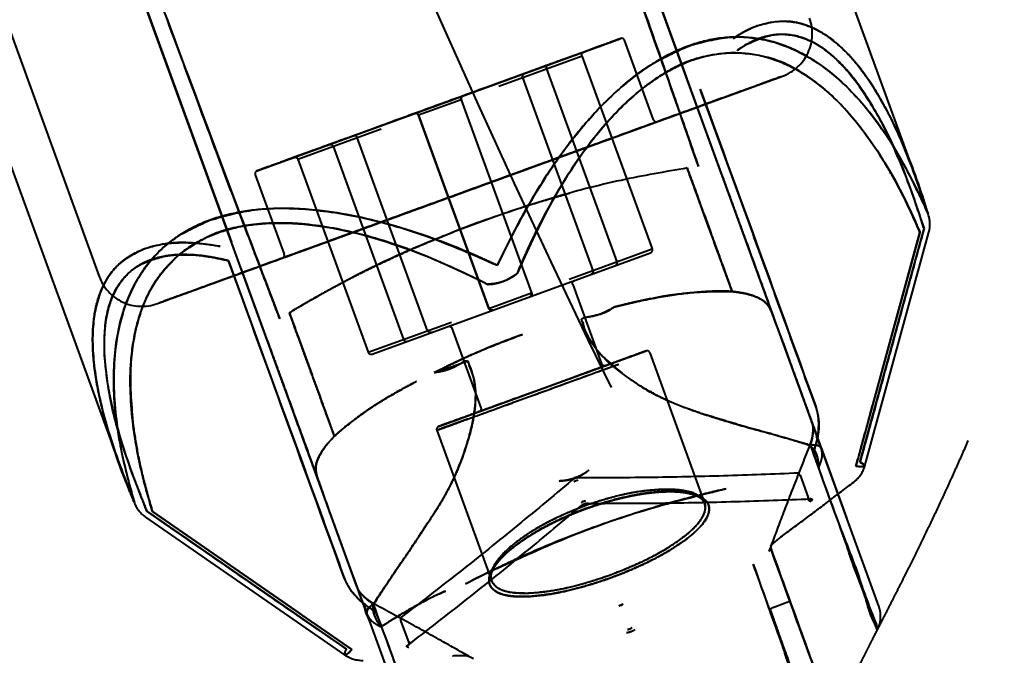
# Model space of a CAD drawing. Header units: millimetres. Extents: x 0 to 253659, y 0 to 59400.
# Drawn here: x 62987.6 to 63051.8, y 50582.8 to 50624.8 of the extents above; entities that cross this region are included whole.
import ezdxf

# ---------------------------------------------------------------- set-up
doc = ezdxf.new("R2010")
doc.units = ezdxf.units.MM
doc.header["$LTSCALE"] = 200
doc.header["$MEASUREMENT"] = 0
doc.linetypes.add('HID', pattern=[2.3, 1.5, -0.8])
doc.layers.add('A-벽', color=7, linetype='CONTINUOUS')
doc.layers.add('주방기구(기존)', color=8, linetype='HID')
doc.styles.get("Standard").update_dxf_attribs({"font": ''})
doc.styles.get('Standard').set_extended_font_data('Gulim')

msp = doc.modelspace()

# ---------------------------------------------------------------- linework, layer by layer
at = {"layer": '주방기구(기존)'}
for p, q in [((63046.714, 50614.498), (63032.036, 50654.827)), ((63037.498, 50604.809), (63024.759, 50639.81)), ((63024.76, 50639.811), (63031.588, 50621.051)), ((63033.942, 50614.581), (63024.76, 50639.811)), ((62979.535, 50635.719), (62994.212, 50595.392)), ((62984.497, 50630.836), (62992.857, 50607.867)), ((62994.759, 50628.892), (63001.587, 50610.132)), ((63003.942, 50603.662), (62994.759, 50628.892)), ((63010.507, 50585.622), (62994.76, 50628.892)), ((63003.271, 50614.842), (63027.271, 50623.578)), ((63003.271, 50614.842), (63027.27, 50623.577)), ((63029.438, 50618.208), (63027.527, 50623.459)), ((63019.227, 50620.437), (63024.716, 50622.435)), ((63024.715, 50622.435), (63029.355, 50609.685)), ((63022.38, 50621.585), (63027.021, 50608.835)), ((62996.693, 50606.078), (63037.944, 50621.092)), ((62996.694, 50606.078), (63037.943, 50621.092)), ((63020.789, 50621.006), (63025.43, 50608.256)), ((63036, 50610.681), (63032.523, 50620.231)), ((63016.746, 50619.535), (63013.933, 50618.511)), ((63016.745, 50619.534), (63021.386, 50606.784)), ((63016.745, 50619.534), (63021.385, 50606.784)), ((63016.746, 50619.535), (63021.387, 50606.784)), ((63039.858, 50598.327), (63032.239, 50619.264)), ((63013.933, 50618.511), (63018.573, 50605.76)), ((63018.575, 50605.761), (63013.934, 50618.511)), ((63018.574, 50605.761), (63013.934, 50618.511)), ((63005.963, 50615.61), (63011.452, 50617.608)), ((63014.53, 50604.289), (63009.889, 50617.039)), ((63008.298, 50616.46), (63012.939, 50603.71)), ((63005.964, 50615.61), (63010.605, 50602.86)), ((63003.152, 50614.587), (63005.063, 50609.337)), ((63043.058, 50595.595), (63047.286, 50611.026)), ((63047.019, 50610.78), (63042.791, 50595.352)), ((63043.377, 50595.363), (63047.604, 50610.794)), ((63043.897, 50599.384), (63047.019, 50610.78)), ((63023.867, 50607.687), (63029.356, 50609.685)), ((63010.86, 50602.741), (63029.237, 50609.429)), ((63001.397, 50608.903), (63004.874, 50599.352)), ((63009.858, 50587.408), (63002.238, 50608.345)), ((63024.101, 50607.348), (63026.012, 50602.098)), ((63018.574, 50605.76), (63021.387, 50606.784)), ((63010.604, 50602.86), (63016.093, 50604.858)), ((63016.132, 50604.447), (63018.043, 50599.197)), ((63040.313, 50597.069), (63037.498, 50604.809)), ((63015.252, 50597.969), (63028.94, 50602.951)), ((63015.252, 50597.969), (63028.94, 50602.951)), ((63029.195, 50602.832), (63032.808, 50592.905)), ((63044.303, 50586.108), (63039.866, 50598.309)), ((63015.133, 50597.713), (63018.746, 50587.786)), ((63040.505, 50596.541), (63040.311, 50597.068)), ((63040.475, 50596.544), (63040.457, 50596.593)), ((63040.494, 50596.569), (63040.475, 50596.544)), ((63040.495, 50596.549), (63040.478, 50596.596)), ((63040.501, 50596.546), (63040.478, 50596.596)), ((63040.493, 50596.556), (63040.502, 50596.567)), ((63040.501, 50596.549), (63040.493, 50596.556)), ((63040.502, 50596.567), (63040.494, 50596.569)), ((63040.499, 50596.55), (63042.177, 50591.94)), ((63040.503, 50596.546), (63040.501, 50596.549)), ((63040.502, 50596.551), (63040.503, 50596.546)), ((63024.446, 50594.416), (63024.181, 50594.319)), ((63039.102, 50594.748), (63039.047, 50594.728)), ((63039.078, 50594.738), (63039.047, 50594.728)), ((63039.098, 50594.741), (63039.078, 50594.738)), ((63039.098, 50594.741), (63039.104, 50594.741)), ((63039.102, 50594.748), (63039.641, 50593.266)), ((62996.008, 50592.362), (63009.165, 50583.259)), ((62996.37, 50592.346), (63006.086, 50585.622)), ((63009.526, 50583.244), (62996.37, 50592.346)), ((62995.913, 50591.98), (63009.069, 50582.876)), ((63010.416, 50585.874), (63010.404, 50585.911)), ((63027.428, 50586.222), (63027.162, 50586.125)), ((63010.47, 50585.719), (63010.454, 50585.763)), ((63010.491, 50585.649), (63010.487, 50585.642)), ((63010.487, 50585.642), (63010.502, 50585.64)), ((63010.508, 50585.613), (63010.49, 50585.664)), ((63010.522, 50585.642), (63010.491, 50585.649)), ((63010.499, 50585.631), (63012.177, 50581.021)), ((63010.502, 50585.64), (63010.501, 50585.63)), ((63010.502, 50585.627), (63010.501, 50585.632)), ((63010.501, 50585.63), (63010.502, 50585.627)), ((63010.504, 50585.691), (63010.522, 50585.642)), ((63012.795, 50585.173), (63012.74, 50585.153)), ((63012.74, 50585.153), (63013.279, 50583.671)), ((63012.743, 50585.146), (63012.748, 50585.15)), ((63012.764, 50585.16), (63012.748, 50585.15)), ((63012.795, 50585.173), (63012.764, 50585.16))]:
    msp.add_line(p, q, dxfattribs=at)
for centre, radius, start, end in [((63669.232, 50914.411), 715.154, 181.998676, 211.252681), ((63036.921, 50623.905), 2.993, 289.98608, 20), ((63027.34, 50623.39), 0.2, 20.00484, 109.9629), ((63029.625, 50618.277), 0.2, 199.99235, 289.99993), ((63003.339, 50614.655), 0.2, 109.99918, 200.02035), ((63045.68, 50611.321), 1.995, 344.63487, 16.8546), ((63004.875, 50609.268), 0.2, 290.08481, 19.97851), ((62995.669, 50608.89), 2.993, 199.99639, 290.01992), ((63029.008, 50602.763), 0.2, 19.9991, 109.99854), ((63015.32, 50597.781), 0.2, 109.9991, 200.02322), ((63038.914, 50594.68), 0.2, 17.78084, 90.31887), ((63041.453, 50595.891), 1.995, 307.93546, 344.5878), ((62997.049, 50593.62), 1.995, 203.14668, 235.35492), ((63012.928, 50585.221), 0.2, 129.68447, 202.21917), ((63010.204, 50584.517), 1.995, 235.41313, 272.06858)]:
    msp.add_arc(centre, radius, start, end, dxfattribs=at)
for points in [[(63032.397, 50615.135), (63030.008, 50621.998), (63027.331, 50629.577), (63024.262, 50638.247), (63020.768, 50648.054)], [(62992.518, 50637.772), (62996.146, 50628.012), (62999.367, 50619.399), (63002.187, 50611.874), (63004.769, 50605.079)], [(62999.311, 50619.529), (62997.245, 50625.089), (62994.97, 50631.156), (62992.518, 50637.772)], [(63027.29, 50629.713), (63029.071, 50624.69), (63030.728, 50619.928)], [(63034.701, 50623.578), (63035.33, 50623.974), (63037.161, 50624.648), (63038.854, 50624.631), (63040.402, 50624.045), (63041.797, 50623.013), (63043.03, 50621.659), (63044.335, 50619.719), (63045.472, 50617.525), (63047.178, 50613.165), (63047.55, 50612.001)], [(63036.265, 50624.407), (63035.75, 50624.191), (63035.227, 50623.914), (63034.701, 50623.578)], [(63047.55, 50612.002), (63045.963, 50616.416), (63044.221, 50619.909), (63042.298, 50622.514), (63040.286, 50624.106), (63038.243, 50624.71), (63036.265, 50624.407)], [(63047.55, 50612.002), (63047.229, 50612.729), (63044.819, 50617.146), (63042.03, 50620.532), (63040.063, 50622.096), (63038.123, 50623.086), (63035.965, 50623.617), (63033.769, 50623.59), (63031.782, 50623.095), (63029.855, 50622.196), (63027.986, 50620.924), (63025.422, 50618.512), (63023.77, 50616.514), (63022.121, 50614.126), (63019.288, 50608.935), (63019.133, 50608.604)], [(63031.741, 50623.081), (63034.484, 50623.659), (63037.291, 50623.358), (63040.073, 50622.09), (63042.812, 50619.735), (63045.295, 50616.402), (63047.55, 50612.002)], [(63047.285, 50611.025), (63046.91, 50612.187), (63045.212, 50616.55), (63044.096, 50618.752), (63042.829, 50620.706), (63041.641, 50622.075), (63040.308, 50623.13), (63038.842, 50623.746), (63037.253, 50623.801), (63035.551, 50623.173), (63034.971, 50622.795)], [(63035.551, 50623.173), (63037.313, 50623.81), (63039.144, 50623.664), (63041.008, 50622.637), (63042.829, 50620.706)], [(63023.757, 50622.299), (63025.655, 50622.989), (63026.856, 50623.427), (63027.271, 50623.578), (63026.868, 50623.431), (63025.673, 50622.996), (63023.77, 50622.304), (63021.288, 50621.4), (63018.394, 50620.347), (63015.286, 50619.216), (63012.176, 50618.084), (63009.276, 50617.028), (63006.786, 50616.122)], [(63019.132, 50608.604), (63021.515, 50613.142), (63024.043, 50616.869), (63026.655, 50619.772), (63029.269, 50621.839), (63031.741, 50623.081)], [(63034.971, 50622.795), (63035.164, 50622.93), (63035.358, 50623.057), (63035.551, 50623.173)], [(63034.696, 50622.646), (63032.271, 50622.247), (63029.836, 50621.085), (63027.384, 50619.112), (63024.927, 50616.246), (63022.592, 50612.546), (63020.437, 50608.055)], [(63020.438, 50608.055), (63020.575, 50608.38), (63023.11, 50613.462), (63024.601, 50615.792), (63026.105, 50617.736), (63028.455, 50620.071), (63030.181, 50621.29), (63031.968, 50622.138), (63033.822, 50622.584), (63035.883, 50622.562), (63037.921, 50621.987), (63039.764, 50620.961), (63041.646, 50619.366), (63044.342, 50615.946), (63046.701, 50611.51), (63047.019, 50610.78)], [(63024.755, 50622.374), (63024.716, 50622.435), (63024.722, 50622.588), (63024.768, 50622.651), (63024.835, 50622.691)], [(63044.342, 50615.946), (63042.044, 50618.951), (63039.626, 50621.058), (63037.151, 50622.276), (63034.696, 50622.646)], [(63006.786, 50616.121), (63004.878, 50615.427), (63003.682, 50614.992), (63003.271, 50614.843), (63003.673, 50614.989), (63004.864, 50615.422), (63006.768, 50616.115), (63009.258, 50617.022), (63012.162, 50618.079), (63015.28, 50619.213), (63018.392, 50620.346), (63021.283, 50621.398), (63023.757, 50622.299)], [(63022.421, 50621.524), (63022.382, 50621.586), (63022.388, 50621.738), (63022.434, 50621.801), (63022.501, 50621.842)], [(63022.421, 50621.524), (63022.38, 50621.589), (63022.371, 50621.675), (63022.4, 50621.761), (63022.501, 50621.841)], [(63020.909, 50621.262), (63020.797, 50621.159), (63020.79, 50621.006), (63020.828, 50620.946)], [(63031.555, 50621.141), (63031.694, 50620.758), (63031.828, 50620.392), (63031.953, 50620.046), (63032.07, 50619.725), (63032.177, 50619.433), (63032.272, 50619.171)], [(63002.733, 50608.276), (63006.324, 50609.583), (63010.476, 50611.094), (63014.985, 50612.735), (63019.617, 50614.421), (63024.133, 50616.065), (63028.299, 50617.581), (63031.91, 50618.896), (63034.787, 50619.943), (63036.792, 50620.673), (63037.818, 50621.046), (63036.771, 50620.665), (63034.763, 50619.934), (63031.903, 50618.894)], [(63042.829, 50620.706), (63044.437, 50618.127), (63045.921, 50614.889), (63047.286, 50611.026)], [(63030.728, 50619.928), (63031.56, 50617.54), (63032.397, 50615.135)], [(63032.523, 50620.231), (63036, 50610.681), (63040.14, 50599.29)], [(63002.967, 50609.824), (63001.175, 50614.537), (62999.311, 50619.529)], [(63016.865, 50619.79), (63016.752, 50619.687), (63016.746, 50619.534), (63016.781, 50619.476)], [(63016.783, 50619.476), (63016.746, 50619.535), (63016.753, 50619.687), (63016.799, 50619.75), (63016.865, 50619.79)], [(63016.751, 50619.685), (63016.746, 50619.534), (63016.781, 50619.476)], [(63016.785, 50619.475), (63016.746, 50619.535), (63016.752, 50619.685)], [(63016.865, 50619.79), (63016.795, 50619.746), (63016.746, 50619.671), (63016.735, 50619.583), (63016.784, 50619.474)], [(63031.903, 50618.894), (63028.322, 50617.59), (63024.178, 50616.082), (63019.673, 50614.442), (63015.042, 50612.756), (63010.524, 50611.112), (63006.355, 50609.594), (63002.742, 50608.279), (62999.861, 50607.231), (62997.852, 50606.499), (62996.822, 50606.125), (62997.86, 50606.503), (62999.868, 50607.233), (63002.733, 50608.276)], [(63013.942, 50618.44), (63013.931, 50618.517), (63013.881, 50618.588), (63013.804, 50618.633), (63013.677, 50618.63)], [(63013.677, 50618.63), (63013.754, 50618.642), (63013.83, 50618.623), (63013.933, 50618.511), (63013.942, 50618.442)], [(63013.943, 50618.44), (63013.934, 50618.511), (63013.832, 50618.623)], [(63013.832, 50618.622), (63013.933, 50618.511), (63013.942, 50618.442)], [(63026.07, 50616.77), (63023.528, 50615.845), (63020.552, 50614.762), (63017.344, 50613.594), (63014.127, 50612.423), (63011.128, 50611.332), (63008.557, 50610.396), (63006.59, 50609.68), (63005.36, 50609.233), (63004.944, 50609.081), (63005.366, 50609.235), (63006.6, 50609.684), (63008.568, 50610.4)], [(63008.568, 50610.4), (63011.138, 50611.335), (63014.13, 50612.425), (63017.34, 50613.593), (63020.547, 50614.76), (63023.531, 50615.846), (63026.07, 50616.77)], [(63009.899, 50616.968), (63009.889, 50617.039), (63009.786, 50617.151), (63009.633, 50617.158)], [(63008.042, 50616.579), (63008.127, 50616.59), (63008.212, 50616.563), (63008.277, 50616.501), (63008.307, 50616.387)], [(63008.042, 50616.579), (63008.119, 50616.591), (63008.194, 50616.572), (63008.297, 50616.46), (63008.306, 50616.387)], [(63005.708, 50615.729), (63005.785, 50615.741), (63005.86, 50615.723), (63005.963, 50615.61), (63005.972, 50615.537)], [(63047.019, 50610.78), (63046.169, 50612.656), (63045.276, 50614.379), (63044.342, 50615.946)], [(63047.621, 50611.797), (63047.133, 50613.305), (63046.643, 50614.692), (63046.155, 50615.961)], [(63031.655, 50615.029), (63027.291, 50614.213), (63022.69, 50613.024), (63018.073, 50611.507)], [(63031.655, 50615.029), (63032.521, 50612.651), (63033.234, 50610.692), (63033.815, 50609.096), (63034.189, 50608.067), (63034.427, 50607.415), (63034.623, 50606.873)], [(63033.7, 50609.411), (63033.025, 50611.266), (63032.313, 50613.225), (63031.655, 50615.028)], [(63037.539, 50604.674), (63037.515, 50604.736), (63037.477, 50604.84), (63037.454, 50604.904), (63037.428, 50604.974), (63037.4, 50605.051), (63037.371, 50605.133), (63037.34, 50605.219), (63037.309, 50605.307), (63037.277, 50605.398), (63037.244, 50605.49), (63037.212, 50605.583), (63037.178, 50605.678), (63037.144, 50605.774), (63037.11, 50605.87), (63037.075, 50605.968), (63037.04, 50606.066), (63037.005, 50606.162), (63036.97, 50606.259), (63036.935, 50606.355), (63036.9, 50606.451), (63036.865, 50606.546), (63036.831, 50606.64), (63036.797, 50606.733), (63036.764, 50606.823), (63036.733, 50606.91), (63036.702, 50606.994), (63036.674, 50607.073), (63036.645, 50607.151), (63036.617, 50607.229), (63036.588, 50607.308), (63036.559, 50607.389), (63036.529, 50607.47), (63036.499, 50607.553), (63036.468, 50607.637), (63036.437, 50607.723), (63036.406, 50607.81), (63036.373, 50607.898), (63036.341, 50607.987), (63036.308, 50608.078), (63036.275, 50608.169), (63036.241, 50608.261), (63036.207, 50608.355), (63036.173, 50608.449), (63036.138, 50608.544), (63036.103, 50608.641), (63036.067, 50608.738), (63036.032, 50608.837), (63035.995, 50608.936), (63035.959, 50609.037), (63035.922, 50609.14), (63035.884, 50609.243), (63035.846, 50609.349), (63035.807, 50609.455), (63035.768, 50609.564), (63035.728, 50609.674), (63035.687, 50609.786), (63035.646, 50609.899), (63035.603, 50610.015), (63035.561, 50610.133), (63035.517, 50610.253), (63035.472, 50610.376), (63035.426, 50610.502), (63035.379, 50610.631), (63035.331, 50610.762), (63035.282, 50610.897), (63035.232, 50611.035), (63035.181, 50611.176), (63035.129, 50611.32), (63035.075, 50611.467), (63035.02, 50611.618), (63034.964, 50611.771), (63034.908, 50611.928), (63034.85, 50612.087), (63034.791, 50612.249), (63034.731, 50612.414), (63034.67, 50612.581), (63034.608, 50612.752), (63034.544, 50612.927), (63034.479, 50613.106), (63034.413, 50613.289), (63034.345, 50613.474), (63034.277, 50613.661), (63034.208, 50613.851), (63034.139, 50614.041), (63034.069, 50614.232), (63033.999, 50614.425), (63033.928, 50614.619)], [(63033.942, 50614.581), (63034.484, 50613.091), (63035.048, 50611.542), (63035.604, 50610.014)], [(63014.265, 50610.005), (63016.156, 50610.78), (63018.07, 50611.506), (63020.009, 50612.183), (63021.962, 50612.806), (63023.914, 50613.372)], [(63019.132, 50608.604), (63017.845, 50609.187), (63012.415, 50611.181), (63007.249, 50612.235), (63004.163, 50612.341), (63001.971, 50612.083), (62999.972, 50611.516), (62998.164, 50610.596), (62996.506, 50609.197), (62995.235, 50607.418), (62994.408, 50605.428), (62993.915, 50602.945), (62993.963, 50598.637), (62994.562, 50595.235), (62995.178, 50592.94)], [(63000.162, 50611.587), (63002.918, 50612.235), (63006.222, 50612.322), (63010.073, 50611.776), (63014.395, 50610.547), (63019.132, 50608.604)], [(62995.178, 50592.94), (62994.076, 50597.766), (62993.837, 50601.918), (62994.43, 50605.5), (62995.771, 50608.283), (62997.742, 50610.303), (63000.162, 50611.587)], [(63018.073, 50611.507), (63013.57, 50609.705), (63009.256, 50607.646), (63005.405, 50605.475)], [(62996.37, 50592.346), (62995.739, 50594.637), (62995.101, 50598.024), (62994.961, 50602.299), (62995.369, 50604.752), (62996.101, 50606.707), (62997.254, 50608.444), (62998.779, 50609.795), (63000.455, 50610.667), (63002.318, 50611.185), (63004.369, 50611.392), (63007.266, 50611.218), (63012.133, 50610.055), (63017.266, 50607.952), (63018.486, 50607.345)], [(63018.486, 50607.345), (63013.92, 50609.412), (63009.728, 50610.747), (63005.992, 50611.354), (63002.867, 50611.278), (63000.302, 50610.612), (62998.188, 50609.359)], [(63047.286, 50611.026), (63046.071, 50606.59), (63044.86, 50602.168), (63043.652, 50597.759)], [(63002.27, 50608.256), (63002.174, 50608.518), (63002.068, 50608.811), (63001.951, 50609.133), (63001.825, 50609.478), (63001.692, 50609.844), (63001.552, 50610.227)], [(63040.14, 50599.29), (63038.766, 50603.07), (63037.386, 50606.867), (63036, 50610.681)], [(62995.847, 50609.696), (62994.129, 50608.649), (62992.966, 50606.894), (62992.445, 50604.404), (62992.638, 50601.179), (62993.547, 50597.371), (62995.178, 50592.94)], [(62995.178, 50592.939), (62994.715, 50594.07), (62993.219, 50598.506), (62992.68, 50600.918), (62992.432, 50603.243), (62992.506, 50605.072), (62992.911, 50606.759), (62993.721, 50608.203), (62995.006, 50609.305), (62996.842, 50609.965), (62999.395, 50610.058), (63000.726, 50609.879), (63000.837, 50609.859)], [(63000.836, 50609.858), (62998.885, 50610.089), (62997.217, 50610.025), (62995.847, 50609.696)], [(63004.769, 50605.079), (63003.865, 50607.46), (63002.967, 50609.824)], [(63007.892, 50606.918), (63008.769, 50607.391), (63009.66, 50607.855), (63010.565, 50608.309), (63011.479, 50608.751), (63012.398, 50609.18), (63013.326, 50609.598), (63014.265, 50610.005)], [(63029.237, 50609.429), (63029.303, 50609.47), (63029.35, 50609.532), (63029.356, 50609.685), (63029.317, 50609.745)], [(63035.604, 50610.014), (63036.359, 50607.938), (63036.993, 50606.195), (63037.487, 50604.807)], [(63001.397, 50608.903), (63000.828, 50609.035), (62999.578, 50609.243), (62998.335, 50609.311), (62997.187, 50609.21), (62995.48, 50608.597), (62994.299, 50607.533), (62993.571, 50606.119), (62993.229, 50604.455), (62993.199, 50602.642), (62993.484, 50600.33), (62994.045, 50597.927), (62995.549, 50593.493), (62996.009, 50592.362)], [(62993.199, 50602.642), (62993.353, 50605.295), (62994.122, 50607.279), (62995.424, 50608.563), (62997.187, 50609.21)], [(62998.188, 50609.359), (62996.535, 50607.486), (62995.428, 50604.97), (62994.929, 50601.806), (62995.101, 50598.024)], [(62997.187, 50609.21), (62997.408, 50609.244), (62997.636, 50609.272), (62997.872, 50609.293)], [(62997.872, 50609.293), (62998.931, 50609.299), (63000.101, 50609.171), (63001.397, 50608.903)], [(63034.41, 50607.459), (63034.24, 50607.922), (63034.014, 50608.552), (63033.7, 50609.411)], [(63009.025, 50587.965), (63004.874, 50599.352), (63001.397, 50608.902)], [(63025.391, 50608.318), (63025.431, 50608.256), (63025.424, 50608.104), (63025.311, 50608)], [(63025.391, 50608.317), (63025.43, 50608.256), (63025.424, 50608.104), (63025.311, 50608)], [(63026.903, 50608.58), (63026.974, 50608.625), (63027.022, 50608.7), (63027.032, 50608.789), (63026.983, 50608.896)], [(63026.903, 50608.58), (63026.97, 50608.62), (63027.016, 50608.683), (63027.022, 50608.836), (63026.984, 50608.896)], [(63020.437, 50608.055), (63019.847, 50607.685), (63019.158, 50607.436), (63018.486, 50607.345)], [(63019.514, 50607.544), (63019.85, 50607.686), (63020.161, 50607.858), (63020.437, 50608.055)], [(63018.486, 50607.345), (63018.823, 50607.372), (63019.169, 50607.439), (63019.514, 50607.544)], [(63024.141, 50607.288), (63024.102, 50607.348), (63024.09, 50607.425), (63024.108, 50607.499)], [(63024.138, 50607.29), (63024.102, 50607.348), (63024.09, 50607.425), (63024.109, 50607.501), (63024.155, 50607.563), (63024.221, 50607.604)], [(63034.623, 50606.874), (63034.559, 50607.046), (63034.49, 50607.24), (63034.41, 50607.459)], [(63006.164, 50605.932), (63007.019, 50606.429), (63007.892, 50606.918)], [(63021.347, 50606.846), (63021.386, 50606.784), (63021.38, 50606.632), (63021.267, 50606.528)], [(63021.268, 50606.529), (63021.334, 50606.569), (63021.38, 50606.632), (63021.387, 50606.784), (63021.351, 50606.842)], [(63034.623, 50606.873), (63034.347, 50606.891), (63033.778, 50606.899), (63033.207, 50606.881), (63032.06, 50606.798), (63030.915, 50606.674), (63029.768, 50606.499), (63028.14, 50606.161)], [(63028.376, 50606.215), (63030.66, 50606.64), (63032.744, 50606.853), (63034.623, 50606.875)], [(63034.623, 50606.875), (63035.52, 50606.734), (63036.271, 50606.492), (63036.874, 50606.097), (63037.237, 50605.5), (63037.484, 50604.802)], [(63037.428, 50604.976), (63037.196, 50605.6), (63036.839, 50606.128), (63036.263, 50606.492), (63035.512, 50606.734), (63034.623, 50606.874)], [(63005.405, 50605.475), (63006.164, 50605.932)], [(63018.829, 50605.641), (63018.746, 50605.63), (63018.661, 50605.656), (63018.596, 50605.718), (63018.564, 50605.833)], [(63018.83, 50605.641), (63018.677, 50605.648), (63018.574, 50605.761), (63018.565, 50605.833)], [(63018.565, 50605.832), (63018.574, 50605.76), (63018.675, 50605.649)], [(63026.875, 50605.857), (63025.225, 50605.206), (63024.685, 50604.957), (63024.754, 50604.862), (63024.803, 50604.681), (63025.004, 50604.1), (63025.923, 50602.744)], [(63025.577, 50603.153), (63024.941, 50604.284), (63024.785, 50604.732), (63024.739, 50604.876), (63024.695, 50604.972), (63025.293, 50605.231), (63026.875, 50605.858)], [(63027.498, 50606.009), (63027.29, 50605.958), (63027.082, 50605.908), (63026.874, 50605.857)], [(63026.875, 50605.858), (63027.306, 50605.962), (63027.725, 50606.064), (63028.142, 50606.162)], [(63028.14, 50606.161), (63027.498, 50606.009)], [(63028.142, 50606.162), (63028.376, 50606.215)], [(63037.285, 50605.384), (63037.259, 50605.452), (63037.231, 50605.523), (63037.201, 50605.596), (63037.171, 50605.668), (63037.143, 50605.731), (63037.119, 50605.785), (63037.088, 50605.851), (63037.06, 50605.909), (63037.091, 50605.843), (63037.121, 50605.775), (63037.155, 50605.697), (63037.192, 50605.606), (63037.235, 50605.495), (63037.261, 50605.428), (63037.29, 50605.349), (63037.324, 50605.256), (63037.356, 50605.166), (63037.387, 50605.083), (63037.41, 50605.018), (63037.453, 50604.901)], [(63037.063, 50605.904), (63037.102, 50605.82), (63037.132, 50605.75), (63037.164, 50605.675), (63037.196, 50605.596), (63037.229, 50605.512), (63037.262, 50605.424), (63037.296, 50605.332), (63037.33, 50605.238), (63037.364, 50605.146), (63037.396, 50605.057), (63037.427, 50604.971), (63037.458, 50604.886), (63037.49, 50604.8), (63037.522, 50604.711)], [(63007.017, 50601.046), (63006.521, 50602.407), (63005.987, 50603.876), (63005.405, 50605.475)], [(63005.406, 50605.474), (63006.069, 50603.648), (63006.773, 50601.715), (63007.449, 50599.857)], [(63040.252, 50597.24), (63040.231, 50597.3), (63040.2, 50597.385), (63040.172, 50597.462), (63040.139, 50597.551), (63040.105, 50597.645), (63040.073, 50597.734), (63040.049, 50597.799), (63040.02, 50597.879), (63039.993, 50597.955), (63039.966, 50598.03), (63039.939, 50598.104), (63039.912, 50598.178), (63039.885, 50598.253), (63039.858, 50598.328), (63039.831, 50598.404), (63039.803, 50598.481), (63039.774, 50598.56), (63039.745, 50598.642), (63039.724, 50598.699), (63039.704, 50598.757), (63039.682, 50598.816), (63039.661, 50598.876), (63039.639, 50598.938), (63039.616, 50599.001), (63039.593, 50599.065), (63039.57, 50599.131), (63039.546, 50599.198), (63039.521, 50599.266), (63039.496, 50599.336), (63039.471, 50599.407), (63039.445, 50599.479), (63039.419, 50599.554), (63039.392, 50599.629), (63039.364, 50599.707), (63039.336, 50599.786), (63039.307, 50599.866), (63039.277, 50599.949), (63039.247, 50600.033), (63039.216, 50600.119), (63039.185, 50600.207), (63039.152, 50600.297), (63039.119, 50600.389), (63039.085, 50600.484), (63039.05, 50600.58), (63039.014, 50600.679), (63038.977, 50600.781), (63038.939, 50600.883), (63038.903, 50600.982), (63038.867, 50601.08), (63038.832, 50601.176), (63038.797, 50601.271), (63038.762, 50601.366), (63038.728, 50601.46), (63038.694, 50601.554), (63038.659, 50601.648), (63038.625, 50601.743), (63038.591, 50601.837), (63038.556, 50601.933), (63038.521, 50602.029), (63038.486, 50602.126), (63038.451, 50602.223), (63038.416, 50602.322), (63038.38, 50602.422), (63038.344, 50602.523), (63038.307, 50602.627), (63038.268, 50602.734), (63038.229, 50602.844), (63038.209, 50602.9), (63038.188, 50602.958), (63038.167, 50603.017), (63038.145, 50603.077), (63038.123, 50603.139), (63038.1, 50603.202), (63038.076, 50603.269), (63038.05, 50603.338), (63038.024, 50603.411), (63037.995, 50603.488), (63037.966, 50603.57), (63037.934, 50603.655), (63037.901, 50603.745), (63037.866, 50603.838), (63037.829, 50603.937), (63037.79, 50604.04), (63037.749, 50604.148), (63037.706, 50604.263), (63037.662, 50604.379), (63037.619, 50604.495), (63037.576, 50604.609), (63037.533, 50604.723), (63037.49, 50604.837), (63037.447, 50604.951), (63037.404, 50605.065), (63037.36, 50605.18), (63037.316, 50605.296), (63037.272, 50605.411), (63037.228, 50605.527), (63037.182, 50605.644)], [(63015.877, 50604.567), (63015.954, 50604.578), (63015.993, 50604.573), (63016.029, 50604.56), (63016.092, 50604.514), (63016.132, 50604.447), (63016.142, 50604.38)], [(63016.031, 50604.559), (63016.092, 50604.514), (63016.132, 50604.447), (63016.141, 50604.376)], [(63037.487, 50604.807), (63037.467, 50604.863), (63037.448, 50604.919), (63037.428, 50604.976)], [(63037.484, 50604.802), (63038.657, 50601.62), (63039.48, 50599.362), (63039.991, 50597.958)], [(63012.929, 50603.781), (63012.94, 50603.705), (63012.989, 50603.633), (63013.066, 50603.587), (63013.194, 50603.59)], [(63012.929, 50603.78), (63012.938, 50603.709), (63013.041, 50603.597), (63013.117, 50603.578), (63013.194, 50603.59)], [(63014.786, 50604.169), (63014.633, 50604.176), (63014.53, 50604.289), (63014.52, 50604.361)], [(63014.786, 50604.169), (63014.633, 50604.176), (63014.53, 50604.289), (63014.521, 50604.361)], [(63014.961, 50601.523), (63016.776, 50602.401), (63018.718, 50603.246), (63020.79, 50604.041)], [(63020.79, 50604.04), (63018.615, 50603.204), (63016.483, 50602.263)], [(63037.724, 50604.174), (63037.926, 50603.651), (63038.127, 50603.104), (63038.317, 50602.569), (63038.509, 50602.03), (63038.731, 50601.416), (63038.954, 50600.806), (63039.16, 50600.244), (63039.33, 50599.776), (63039.467, 50599.4), (63039.583, 50599.079), (63039.69, 50598.784), (63039.797, 50598.491), (63039.907, 50598.189), (63040.024, 50597.868), (63040.148, 50597.528)], [(63003.928, 50603.7), (63004.33, 50602.593), (63004.757, 50601.421), (63005.17, 50600.287), (63005.542, 50599.266), (63005.873, 50598.356), (63006.188, 50597.493), (63006.507, 50596.615), (63006.845, 50595.687), (63007.204, 50594.709), (63007.643, 50593.502)], [(63005.604, 50599.095), (63005.045, 50600.63), (63004.48, 50602.182), (63003.942, 50603.662)], [(63039.566, 50596.759), (63038.054, 50597.229), (63036.601, 50597.641), (63035.202, 50598.032), (63033.898, 50598.427), (63032.644, 50598.806), (63031.435, 50599.226), (63030.262, 50599.724), (63029.156, 50600.305), (63028.109, 50600.945), (63027.143, 50601.63), (63026.285, 50602.372), (63025.577, 50603.153)], [(62996.008, 50592.362), (62994.57, 50596.197), (62993.625, 50599.631), (62993.199, 50602.642)], [(63010.595, 50602.931), (63010.604, 50602.86), (63010.707, 50602.747), (63010.783, 50602.729), (63010.86, 50602.741)], [(63026.935, 50602.221), (63028.095, 50602.643), (63028.779, 50602.892), (63028.923, 50602.945), (63028.511, 50602.795), (63027.577, 50602.455), (63026.2, 50601.954), (63024.488, 50601.331), (63022.578, 50600.635), (63020.63, 50599.926), (63018.807, 50599.263), (63017.256, 50598.698)], [(63025.923, 50602.744), (63027.689, 50601.229), (63030.09, 50599.809), (63033.125, 50598.656)], [(63011.016, 50586.365), (63012.792, 50588.98), (63014.322, 50591.269), (63015.596, 50593.273), (63016.567, 50595.26), (63017.238, 50597.201), (63017.624, 50599.017), (63017.671, 50600.608), (63017.429, 50601.608), (63017.269, 50602.031), (63017.225, 50602.174), (63017.073, 50602.23)], [(63016.483, 50602.263), (63015.437, 50601.756), (63014.96, 50601.521)], [(63014.961, 50601.521), (63016.593, 50602.064), (63017.203, 50602.242), (63017.228, 50602.137), (63017.287, 50601.994), (63017.455, 50601.546), (63017.69, 50600.283)], [(63017.073, 50602.23), (63016.643, 50602.082), (63015.939, 50601.828), (63014.961, 50601.523)], [(63017.192, 50598.463), (63015.998, 50598.028), (63015.296, 50597.772), (63015.15, 50597.719), (63015.576, 50597.875), (63016.537, 50598.224), (63017.954, 50598.74), (63019.714, 50599.381), (63021.677, 50600.095), (63023.678, 50600.823), (63025.548, 50601.504), (63027.136, 50602.082)], [(63016.511, 50598.215), (63015.555, 50597.867), (63015.143, 50597.717), (63015.34, 50597.789), (63016.197, 50598.101), (63017.55, 50598.593), (63019.305, 50599.232), (63021.247, 50599.939), (63023.334, 50600.698), (63025.378, 50601.442), (63027.136, 50602.082)], [(63017.256, 50598.698), (63016.094, 50598.275), (63015.411, 50598.027), (63015.269, 50597.975), (63015.683, 50598.126), (63016.619, 50598.467), (63017.998, 50598.968), (63019.711, 50599.592), (63021.622, 50600.287), (63023.569, 50600.996), (63025.39, 50601.659), (63026.935, 50602.221)], [(63026.114, 50601.986), (63026.053, 50602.031), (63026.013, 50602.098), (63026.004, 50602.167)], [(63026.269, 50601.979), (63026.192, 50601.967), (63026.116, 50601.985), (63026.053, 50602.031), (63026.013, 50602.098), (63026.004, 50602.167)], [(63008.068, 50598.157), (63007.862, 50598.724), (63007.534, 50599.625), (63007.017, 50601.046)], [(63008.372, 50597.321), (63009.827, 50598.512), (63011.56, 50599.689), (63013.582, 50600.831)], [(63013.797, 50600.941), (63013.354, 50600.713), (63012.34, 50600.158), (63011.345, 50599.553), (63010.386, 50598.911), (63009.458, 50598.237)], [(63013.582, 50600.831), (63013.796, 50600.94)], [(63017.69, 50600.283), (63017.649, 50599.227), (63017.468, 50598.107), (63017.167, 50596.961), (63016.776, 50595.798), (63016.302, 50594.642), (63015.724, 50593.507), (63015.068, 50592.408), (63014.35, 50591.312), (63013.605, 50590.171), (63012.784, 50588.972), (63011.936, 50587.723), (63011.08, 50586.391)], [(63004.874, 50599.352), (63006.264, 50595.54), (63007.647, 50591.744), (63009.025, 50587.965)], [(63007.449, 50599.857), (63007.761, 50598.999), (63007.992, 50598.37), (63008.16, 50597.905)], [(63040.14, 50599.29), (63040.331, 50598.357), (63040.276, 50597.328), (63039.966, 50596.22)], [(63040.337, 50598.229), (63040.307, 50598.594), (63040.242, 50598.949), (63040.14, 50599.29)], [(63042.791, 50595.352), (63043.159, 50596.694), (63043.528, 50598.038), (63043.897, 50599.384)], [(63007.508, 50593.895), (63006.98, 50595.314), (63006.342, 50597.069), (63005.604, 50599.095)], [(63018.006, 50599.256), (63018.043, 50599.197), (63018.055, 50599.12), (63018.037, 50599.045), (63018.017, 50599.011), (63017.991, 50598.982), (63017.924, 50598.941)], [(63018.004, 50599.258), (63018.043, 50599.197), (63018.055, 50599.12), (63018.037, 50599.046)], [(63033.125, 50598.656), (63034.02, 50598.383), (63035.042, 50598.076), (63036.138, 50597.768)], [(62995.101, 50598.024), (62995.392, 50596.225), (62995.815, 50594.332), (62996.37, 50592.346)], [(63008.374, 50597.322), (63008.278, 50597.582), (63008.178, 50597.855), (63008.068, 50598.157)], [(63009.458, 50598.237), (63008.573, 50597.512), (63008.374, 50597.322)], [(63017.192, 50598.463), (63016.843, 50598.336), (63016.511, 50598.215)], [(63039.856, 50598.334), (63039.882, 50598.261), (63039.905, 50598.176), (63039.923, 50598.081), (63039.937, 50597.975), (63039.944, 50597.857), (63039.945, 50597.728), (63039.937, 50597.586), (63039.92, 50597.432), (63039.893, 50597.269), (63039.855, 50597.101), (63039.807, 50596.93), (63039.75, 50596.758), (63039.684, 50596.588)], [(63039.866, 50598.309), (63039.941, 50597.983), (63039.951, 50597.597), (63039.899, 50597.169), (63039.792, 50596.738)], [(63039.866, 50598.309), (63039.913, 50598.146), (63039.942, 50597.968), (63039.955, 50597.761)], [(63039.966, 50596.22), (63040.187, 50596.903), (63040.311, 50597.575), (63040.337, 50598.229)], [(63008.16, 50597.905), (63008.24, 50597.685), (63008.312, 50597.493), (63008.373, 50597.32)], [(63036.138, 50597.768), (63037.233, 50597.472), (63038.396, 50597.141), (63039.628, 50596.785)], [(63039.991, 50597.958), (63040.273, 50597.183), (63040.43, 50596.749), (63040.502, 50596.551)], [(63043.652, 50597.759), (63043.455, 50597.038), (63043.257, 50596.317), (63043.058, 50595.595)], [(62993.665, 50596.982), (62994.115, 50595.66), (62994.644, 50594.245), (62995.255, 50592.737)], [(63007.513, 50593.894), (63007.254, 50594.587), (63007.148, 50595.277), (63007.354, 50595.964), (63007.773, 50596.632), (63008.372, 50597.321)], [(63008.373, 50597.32), (63007.777, 50596.634), (63007.359, 50595.967), (63007.155, 50595.32), (63007.221, 50594.689), (63007.444, 50594.063)], [(63039.762, 50596.786), (63038.757, 50594.222), (63037.851, 50591.865), (63037.048, 50589.712)], [(63040.457, 50596.593), (63040.328, 50596.671), (63040.165, 50596.711), (63039.979, 50596.732), (63039.78, 50596.745), (63039.566, 50596.759)], [(63039.628, 50596.785), (63039.975, 50596.505), (63040.239, 50595.943), (63040.348, 50595.256)], [(63039.629, 50596.759), (63039.833, 50596.754), (63040.029, 50596.746), (63040.204, 50596.731), (63040.359, 50596.689), (63040.469, 50596.589)], [(63040.197, 50596.094), (63040.047, 50596.379), (63039.852, 50596.604), (63039.629, 50596.759)], [(63039.792, 50596.738), (63041.918, 50590.863), (63043.349, 50586.871), (63044.085, 50584.814), (63044.142, 50584.721), (63043.471, 50586.607), (63042.091, 50590.419)], [(63043.954, 50585.171), (63043.16, 50587.403), (63041.778, 50591.254), (63039.793, 50596.74)], [(63040.317, 50597.014), (63040.292, 50597.068), (63040.266, 50597.125), (63040.239, 50597.183), (63040.213, 50597.236), (63040.186, 50597.291), (63040.214, 50597.234), (63040.239, 50597.18), (63040.272, 50597.11), (63040.303, 50597.041), (63040.329, 50596.982), (63040.357, 50596.916), (63040.381, 50596.859), (63040.407, 50596.795), (63040.431, 50596.733), (63040.468, 50596.637)], [(63040.468, 50596.637), (63040.491, 50596.576), (63040.515, 50596.509), (63040.536, 50596.449), (63040.558, 50596.385), (63040.577, 50596.328), (63040.597, 50596.268), (63040.615, 50596.209), (63040.597, 50596.27), (63040.579, 50596.326), (63040.56, 50596.384), (63040.541, 50596.441), (63040.519, 50596.503), (63040.498, 50596.564), (63040.476, 50596.624), (63040.452, 50596.686), (63040.429, 50596.745), (63040.406, 50596.802), (63040.383, 50596.859), (63040.359, 50596.917), (63040.317, 50597.014)], [(63040.977, 50577.491), (63041.058, 50577.727), (63041.158, 50578.006), (63041.273, 50578.315), (63041.402, 50578.651), (63041.546, 50579.008), (63041.701, 50579.379), (63041.862, 50579.751), (63042.025, 50580.114), (63042.187, 50580.468), (63042.354, 50580.823), (63042.53, 50581.19), (63042.717, 50581.572), (63042.913, 50581.968), (63043.115, 50582.372), (63043.323, 50582.783), (63043.541, 50583.215), (63043.774, 50583.673), (63044.022, 50584.16), (63044.285, 50584.676), (63044.564, 50585.223), (63044.858, 50585.8), (63045.165, 50586.405), (63045.485, 50587.035), (63045.814, 50587.687), (63046.151, 50588.361), (63046.496, 50589.054), (63046.848, 50589.768), (63047.205, 50590.5), (63047.568, 50591.252), (63047.936, 50592.023), (63048.308, 50592.812), (63048.684, 50593.62), (63049.062, 50594.446), (63049.442, 50595.291), (63049.824, 50596.153), (63050.206, 50597.033)], [(63040.347, 50595.255), (63040.325, 50595.569), (63040.274, 50595.85), (63040.197, 50596.094)], [(63040.348, 50595.258), (63040.517, 50595.736), (63040.566, 50596.185), (63040.499, 50596.55)], [(63040.517, 50596.474), (63040.498, 50596.533), (63040.47, 50596.587), (63040.414, 50596.673)], [(63040.456, 50596.675), (63040.477, 50596.619), (63040.5, 50596.556), (63040.524, 50596.49), (63040.546, 50596.429), (63040.567, 50596.371), (63040.588, 50596.313), (63040.608, 50596.256), (63040.628, 50596.2), (63040.605, 50596.265), (63040.581, 50596.332), (63040.559, 50596.392), (63040.535, 50596.459), (63040.513, 50596.52), (63040.49, 50596.584), (63040.469, 50596.642), (63040.456, 50596.675)], [(63042.791, 50595.352), (63043.177, 50595.315), (63043.369, 50595.349), (63043.318, 50595.449), (63043.058, 50595.595)], [(63043.232, 50595.506), (63043.379, 50595.37), (63043.224, 50595.316), (63042.791, 50595.352)], [(63043.058, 50595.595), (63043.123, 50595.564), (63043.232, 50595.506)], [(63007.542, 50593.798), (63007.51, 50593.889), (63007.478, 50593.978), (63007.447, 50594.064), (63007.415, 50594.152), (63007.381, 50594.243), (63007.347, 50594.337), (63007.312, 50594.433), (63007.278, 50594.527), (63007.247, 50594.617), (63007.218, 50594.703), (63007.192, 50594.785), (63007.168, 50594.864), (63007.147, 50594.936), (63007.127, 50595.01), (63007.145, 50594.939), (63007.168, 50594.855), (63007.188, 50594.787), (63007.212, 50594.709), (63007.238, 50594.627), (63007.265, 50594.546), (63007.291, 50594.468)], [(63023.209, 50594.363), (63023.901, 50594.458), (63024.59, 50594.711), (63025.163, 50595.074)], [(63039.012, 50594.883), (63034.06, 50594.702), (63029.121, 50594.596), (63024.196, 50594.567)], [(63025.163, 50595.074), (63024.884, 50594.875), (63024.571, 50594.702), (63024.233, 50594.56)], [(63007.203, 50594.734), (63007.285, 50594.494), (63007.369, 50594.252), (63007.455, 50594.005), (63007.543, 50593.754), (63007.634, 50593.495), (63007.727, 50593.23), (63007.813, 50592.985), (63007.892, 50592.763), (63007.965, 50592.561), (63008.032, 50592.373), (63008.097, 50592.197), (63008.158, 50592.03), (63008.217, 50591.869), (63008.275, 50591.714), (63008.331, 50591.563), (63008.385, 50591.416), (63008.438, 50591.272), (63008.49, 50591.131), (63008.541, 50590.991), (63008.592, 50590.853), (63008.642, 50590.716), (63008.691, 50590.579), (63008.741, 50590.441), (63008.792, 50590.302), (63008.843, 50590.16), (63008.895, 50590.016), (63008.949, 50589.865), (63009.004, 50589.715), (63009.057, 50589.57), (63009.108, 50589.429), (63009.158, 50589.293), (63009.207, 50589.161), (63009.254, 50589.033), (63009.3, 50588.909), (63009.344, 50588.789), (63009.388, 50588.672), (63009.43, 50588.559), (63009.471, 50588.449), (63009.51, 50588.342), (63009.549, 50588.238), (63009.586, 50588.138), (63009.621, 50588.042), (63009.655, 50587.95), (63009.688, 50587.862), (63009.719, 50587.778), (63009.748, 50587.698), (63009.776, 50587.622), (63009.802, 50587.551), (63009.827, 50587.483), (63009.851, 50587.418), (63009.874, 50587.354), (63009.897, 50587.293), (63009.919, 50587.233), (63009.94, 50587.176), (63009.96, 50587.119), (63010, 50587.01), (63010.038, 50586.906), (63010.076, 50586.803), (63010.114, 50586.697), (63010.142, 50586.621), (63010.177, 50586.525), (63010.22, 50586.409), (63010.268, 50586.277), (63010.317, 50586.14), (63010.364, 50586.013)], [(63024.269, 50594.589), (63020.476, 50591.447), (63016.625, 50588.353), (63012.714, 50585.309)], [(63024.233, 50594.56), (63023.889, 50594.455), (63023.543, 50594.389), (63023.209, 50594.363)], [(63024.408, 50594.543), (63024.326, 50594.567), (63024.238, 50594.552), (63024.171, 50594.506), (63024.129, 50594.442)], [(63024.314, 50594.367), (63024.222, 50594.335)], [(63024.446, 50594.416), (63024.359, 50594.385)], [(63037.844, 50590.672), (63039.49, 50591.897), (63041.127, 50593.132), (63042.754, 50594.375)], [(63007.444, 50594.063), (63007.466, 50594.007), (63007.487, 50593.951), (63007.508, 50593.895)], [(63009.991, 50587.039), (63009.481, 50588.44), (63008.661, 50590.698), (63007.513, 50593.894)], [(63034.232, 50593.855), (63032.063, 50593.33), (63029.742, 50592.697), (63027.217, 50591.904), (63024.485, 50590.927), (63021.745, 50589.815), (63019.208, 50588.652), (63017.037, 50587.582)], [(63030.343, 50593.684), (63029.156, 50593.59), (63027.832, 50593.365), (63026.418, 50593.012), (63024.978, 50592.543), (63023.573, 50591.976), (63022.263, 50591.338), (63021.104, 50590.659), (63020.134, 50589.968), (63019.364, 50589.272), (63018.848, 50588.62), (63018.6, 50588.037), (63018.622, 50587.542), (63018.916, 50587.153), (63019.471, 50586.884), (63020.277, 50586.746), (63021.295, 50586.745)], [(63030.146, 50593.813), (63028.986, 50593.729), (63027.695, 50593.516), (63026.317, 50593.176), (63024.913, 50592.72), (63023.545, 50592.167), (63022.27, 50591.542), (63021.144, 50590.875), (63020.202, 50590.194), (63019.456, 50589.507), (63018.957, 50588.861), (63018.719, 50588.282), (63018.745, 50587.789), (63019.034, 50587.399), (63019.58, 50587.127), (63020.368, 50586.983), (63021.363, 50586.973)], [(63018.861, 50587.593), (63018.757, 50587.757), (63018.714, 50587.929), (63018.72, 50588.123), (63018.78, 50588.346), (63018.899, 50588.601), (63019.08, 50588.881), (63019.323, 50589.182), (63019.625, 50589.495), (63019.981, 50589.816), (63020.386, 50590.14), (63020.838, 50590.464), (63021.332, 50590.787), (63021.864, 50591.104), (63022.428, 50591.412), (63023.018, 50591.708), (63023.627, 50591.989), (63024.25, 50592.253), (63024.885, 50592.498), (63025.527, 50592.724), (63026.174, 50592.929), (63026.821, 50593.112), (63027.465, 50593.272), (63028.098, 50593.407), (63028.715, 50593.514), (63029.309, 50593.593), (63029.872, 50593.643), (63030.399, 50593.665)], [(63019.093, 50588.597), (63024.402, 50590.892), (63029.468, 50592.617), (63034.233, 50593.854)], [(63020.135, 50589.969), (63021.507, 50590.91), (63023.177, 50591.796), (63025.009, 50592.554), (63026.887, 50593.141), (63028.705, 50593.526), (63030.342, 50593.684)], [(63021.295, 50586.745), (63022.484, 50586.877), (63023.798, 50587.134), (63025.202, 50587.509), (63026.636, 50587.985), (63028.04, 50588.542), (63029.356, 50589.157), (63030.529, 50589.805), (63031.516, 50590.461), (63032.304, 50591.124), (63032.832, 50591.747), (63033.085, 50592.31), (63033.06, 50592.797), (63032.759, 50593.19), (63032.194, 50593.477), (63031.38, 50593.645), (63030.343, 50593.684)], [(63021.363, 50586.973), (63022.523, 50587.095), (63023.805, 50587.341), (63025.173, 50587.703), (63026.57, 50588.165), (63027.938, 50588.709), (63029.219, 50589.311), (63030.359, 50589.947), (63031.318, 50590.593), (63032.082, 50591.246), (63032.593, 50591.863), (63032.836, 50592.423), (63032.808, 50592.908), (63032.511, 50593.302), (63031.956, 50593.592), (63031.159, 50593.766), (63030.146, 50593.813)], [(63030.146, 50593.813), (63028.521, 50593.665), (63026.753, 50593.295), (63024.928, 50592.727)], [(63026.575, 50588.167), (63028.532, 50588.976), (63030.305, 50589.915), (63031.687, 50590.887), (63032.551, 50591.799), (63032.857, 50592.623), (63032.539, 50593.279), (63031.596, 50593.693), (63030.146, 50593.813)], [(63030.176, 50593.659), (63030.678, 50593.664), (63031.135, 50593.641), (63031.545, 50593.591), (63031.905, 50593.514), (63032.211, 50593.413), (63032.46, 50593.289), (63032.645, 50593.148), (63032.768, 50592.992), (63032.834, 50592.812), (63032.838, 50592.593)], [(63030.342, 50593.684), (63031.663, 50593.606), (63032.592, 50593.303), (63033.06, 50592.798), (63033.029, 50592.124), (63032.498, 50591.324), (63031.515, 50590.46)], [(63010.056, 50586.859), (63009.934, 50587.194), (63009.827, 50587.49), (63009.727, 50587.765), (63009.63, 50588.032), (63009.529, 50588.309), (63009.414, 50588.625), (63009.275, 50589.006), (63009.095, 50589.499), (63008.887, 50590.074), (63008.684, 50590.636), (63008.504, 50591.128), (63008.353, 50591.533), (63008.212, 50591.911), (63008.06, 50592.323), (63007.899, 50592.77), (63007.735, 50593.253)], [(63024.615, 50592.716), (63024.724, 50592.79), (63024.792, 50592.824), (63024.865, 50592.853), (63024.94, 50592.877), (63025.014, 50592.895), (63025.145, 50592.909)], [(63024.666, 50592.729), (63024.742, 50592.783), (63024.823, 50592.823), (63024.92, 50592.858), (63025.014, 50592.88), (63025.114, 50592.882)], [(63024.683, 50592.941), (63024.732, 50592.992), (63024.801, 50593.029), (63024.877, 50593.045), (63024.948, 50593.037)], [(63024.801, 50593.029), (63024.714, 50592.977)], [(63024.948, 50593.037), (63024.85, 50593.042)], [(63024.865, 50592.853), (63024.965, 50592.884), (63025.063, 50592.904), (63025.145, 50592.909)], [(63024.963, 50592.887), (63029.896, 50592.91), (63034.843, 50593.009), (63039.803, 50593.184)], [(63039.616, 50593.163), (63039.635, 50593.134), (63039.681, 50593.084), (63039.814, 50593.032)], [(63039.624, 50593.169), (63039.692, 50593.179), (63039.652, 50593.243), (63039.633, 50593.318)], [(63039.706, 50593.065), (63039.641, 50593.126)], [(63039.814, 50593.032), (63039.743, 50593.045)], [(63039.753, 50593.2), (63039.822, 50593.197), (63039.894, 50593.156)], [(63039.753, 50593.199), (63039.812, 50593.198), (63039.856, 50593.188), (63039.895, 50593.151), (63039.877, 50593.094), (63039.851, 50593.064), (63039.814, 50593.032)], [(63039.894, 50593.156), (63039.865, 50593.078), (63039.815, 50593.032)], [(63007.319, 50584.534), (63003.559, 50587.136), (62999.789, 50589.745), (62996.008, 50592.362)], [(63013.2, 50583.498), (63017.113, 50586.553), (63020.967, 50589.657), (63024.761, 50592.81)], [(63024.928, 50592.727), (63023.19, 50592.001), (63021.58, 50591.15), (63020.254, 50590.236), (63019.323, 50589.354), (63018.793, 50588.534), (63018.73, 50587.836), (63019.158, 50587.313), (63020.084, 50587.018), (63021.375, 50586.971)], [(63024.615, 50592.716), (63024.681, 50592.765), (63024.768, 50592.812), (63024.865, 50592.853)], [(63031.515, 50590.46), (63030.133, 50589.574), (63028.454, 50588.725), (63026.614, 50587.977), (63024.732, 50587.373), (63022.922, 50586.952), (63021.308, 50586.745)], [(63037.263, 50590.299), (63037.236, 50590.227), (63037.209, 50590.164), (63037.164, 50590.079), (63037.222, 50590.139), (63037.278, 50590.196), (63037.353, 50590.267), (63037.445, 50590.349), (63037.554, 50590.442), (63037.68, 50590.544), (63037.82, 50590.653), (63037.974, 50590.768)], [(63042.09, 50590.418), (63043.275, 50587.151), (63043.984, 50585.175), (63044.205, 50584.52), (63043.954, 50585.171)], [(63021.308, 50586.745), (63020.002, 50586.774), (63019.087, 50587.042), (63018.625, 50587.534), (63018.652, 50588.221), (63019.17, 50589.056), (63020.135, 50589.969)], [(63038.909, 50585.124), (63040.427, 50580.957), (63041.212, 50578.79), (63041.258, 50578.644), (63040.594, 50580.474), (63039.229, 50584.247), (63037.167, 50589.93)], [(63037.168, 50589.93), (63039.033, 50584.79), (63040.326, 50581.219), (63041.071, 50579.155)], [(63017.036, 50587.582), (63017.698, 50587.936), (63018.425, 50588.284), (63019.093, 50588.597)], [(63036.015, 50588.88), (63038.089, 50583.097), (63039.417, 50579.273), (63040.068, 50577.458), (63040.051, 50577.671), (63039.282, 50579.88), (63037.766, 50584.069)], [(63039.873, 50577.984), (63039.112, 50580.151), (63037.84, 50583.804), (63036.015, 50588.875)], [(63009.025, 50587.965), (63009.166, 50587.638), (63009.343, 50587.327), (63009.556, 50587.026)], [(63011.13, 50585.726), (63010.181, 50586.376), (63009.478, 50587.129), (63009.025, 50587.965)], [(63021.375, 50586.971), (63022.973, 50587.172), (63024.735, 50587.576), (63026.575, 50588.167)], [(63011.108, 50586.19), (63010.948, 50586.278), (63010.794, 50586.373), (63010.648, 50586.473), (63010.511, 50586.578), (63010.385, 50586.685), (63010.274, 50586.792), (63010.177, 50586.896), (63010.094, 50586.995), (63010.025, 50587.09), (63009.967, 50587.18), (63009.92, 50587.265), (63009.883, 50587.344), (63009.856, 50587.416)], [(63010.931, 50586.235), (63010.571, 50586.497), (63010.253, 50586.794), (63010.015, 50587.097), (63009.865, 50587.39)], [(63015.711, 50587.099), (63014.323, 50586.435), (63012.907, 50585.641), (63011.446, 50584.736)], [(63013.541, 50586.002), (63014.269, 50586.408), (63014.988, 50586.781), (63015.711, 50587.099)], [(63009.556, 50587.026), (63009.993, 50586.545), (63010.515, 50586.112), (63011.13, 50585.725)], [(63010.501, 50585.632), (63010.427, 50585.839), (63010.269, 50586.272), (63009.991, 50587.039)], [(63010.357, 50586.033), (63010.309, 50586.163), (63010.33, 50586.104), (63010.359, 50586.025), (63010.395, 50585.927), (63010.418, 50585.862), (63010.442, 50585.798), (63010.47, 50585.718), (63010.533, 50585.548)], [(63010.34, 50586.078), (63010.308, 50586.166), (63010.357, 50586.033)], [(63010.543, 50585.47), (63010.571, 50585.412), (63010.598, 50585.359), (63010.628, 50585.305), (63010.668, 50585.237), (63010.707, 50585.178), (63010.744, 50585.122), (63010.778, 50585.073), (63010.746, 50585.124), (63010.712, 50585.182), (63010.683, 50585.237), (63010.655, 50585.29), (63010.626, 50585.35), (63010.6, 50585.409), (63010.576, 50585.464), (63010.549, 50585.53), (63010.526, 50585.591), (63010.499, 50585.664), (63010.48, 50585.722), (63010.46, 50585.786), (63010.441, 50585.85), (63010.425, 50585.907), (63010.407, 50585.979), (63010.393, 50586.04), (63010.381, 50586.101), (63010.367, 50586.174), (63010.358, 50586.235), (63010.35, 50586.3), (63010.354, 50586.235), (63010.36, 50586.172), (63010.368, 50586.11), (63010.378, 50586.034), (63010.39, 50585.964), (63010.408, 50585.877), (63010.425, 50585.803), (63010.453, 50585.705), (63010.474, 50585.642), (63010.503, 50585.564), (63010.543, 50585.47)], [(63010.39, 50585.947), (63010.36, 50586.033), (63010.401, 50585.913), (63010.429, 50585.834), (63010.454, 50585.762), (63010.404, 50585.906), (63010.379, 50585.979), (63010.405, 50585.901), (63010.436, 50585.813), (63010.459, 50585.748), (63010.479, 50585.69), (63010.381, 50585.977), (63010.352, 50586.064), (63010.384, 50585.965), (63010.41, 50585.889), (63010.446, 50585.784), (63010.504, 50585.622), (63010.566, 50585.455)], [(63010.421, 50585.861), (63010.399, 50585.925), (63010.377, 50585.994), (63010.357, 50586.057), (63010.375, 50585.996), (63010.397, 50585.93), (63010.417, 50585.869), (63010.438, 50585.806), (63010.462, 50585.736), (63010.485, 50585.671), (63010.505, 50585.614), (63010.531, 50585.545), (63010.553, 50585.486), (63010.583, 50585.41), (63010.617, 50585.323), (63010.645, 50585.252), (63010.674, 50585.181), (63010.699, 50585.122), (63010.672, 50585.189), (63010.648, 50585.249), (63010.619, 50585.321), (63010.577, 50585.427), (63010.554, 50585.488), (63010.531, 50585.551), (63010.504, 50585.622), (63010.472, 50585.712), (63010.429, 50585.836), (63010.407, 50585.9)], [(63010.643, 50585.25), (63010.668, 50585.183), (63010.689, 50585.128), (63010.668, 50585.183), (63010.647, 50585.24), (63010.625, 50585.299), (63010.603, 50585.356), (63010.581, 50585.415), (63010.561, 50585.471), (63010.539, 50585.53), (63010.517, 50585.59), (63010.496, 50585.647), (63010.475, 50585.705), (63010.454, 50585.763), (63010.434, 50585.819), (63010.414, 50585.877), (63010.394, 50585.933), (63010.414, 50585.877), (63010.434, 50585.82), (63010.454, 50585.763), (63010.475, 50585.706), (63010.502, 50585.63)], [(63010.404, 50585.911), (63010.507, 50585.614)], [(63010.498, 50585.68), (63010.518, 50585.829), (63010.611, 50585.962), (63010.736, 50586.085), (63010.881, 50586.217), (63011.032, 50586.351)], [(63011.08, 50586.391), (63010.925, 50586.243), (63010.782, 50586.106), (63010.653, 50585.97), (63010.553, 50585.834), (63010.504, 50585.691)], [(63011.446, 50584.736), (63011.168, 50585.174), (63010.978, 50585.638), (63010.929, 50586.055), (63011.016, 50586.366)], [(63017.546, 50582.616), (63015.549, 50583.751), (63013.34, 50584.973), (63010.923, 50586.289)], [(63013.221, 50579.911), (63014.613, 50576.112), (63015.315, 50574.233), (63015.304, 50574.331), (63014.552, 50576.372), (63013.084, 50580.345), (63010.931, 50586.235)], [(63010.932, 50586.235), (63012.932, 50580.758), (63014.35, 50576.919), (63015.174, 50574.691)], [(63011.032, 50586.351), (63010.96, 50586.088), (63010.955, 50585.791), (63011.024, 50585.476)], [(63011.446, 50584.736), (63012.156, 50585.193), (63012.811, 50585.586), (63013.541, 50586.002)], [(63027.162, 50586.125), (63027.247, 50586.154)], [(63027.296, 50586.171), (63027.389, 50586.207)], [(63038.44, 50586.419), (63038.051, 50586.268), (63037.6, 50586.094), (63037.124, 50585.912)], [(63037.124, 50585.912), (63037.342, 50585.293), (63037.545, 50584.716), (63037.691, 50584.295), (63037.767, 50584.07)], [(63044.164, 50584.442), (63044.27, 50584.66), (63044.347, 50584.881), (63044.397, 50585.103), (63044.42, 50585.321), (63044.42, 50585.532), (63044.4, 50585.731), (63044.365, 50585.901), (63044.303, 50586.108)], [(63006.086, 50585.622), (63007.235, 50584.828), (63008.381, 50584.035), (63009.526, 50583.244)], [(63010.47, 50585.719), (63010.461, 50585.745)], [(63010.466, 50585.73), (63010.47, 50585.719)], [(63010.47, 50585.719), (63010.49, 50585.663), (63010.52, 50585.581)], [(63010.47, 50585.719), (63010.494, 50585.651)], [(63010.562, 50585.465), (63010.6, 50585.365), (63010.578, 50585.424), (63010.557, 50585.48), (63010.535, 50585.539), (63010.556, 50585.482), (63010.584, 50585.408), (63010.615, 50585.325), (63010.647, 50585.244), (63010.67, 50585.183), (63010.692, 50585.128), (63010.669, 50585.188), (63010.646, 50585.245), (63010.623, 50585.306), (63010.6, 50585.367), (63010.577, 50585.426), (63010.554, 50585.488), (63010.575, 50585.432), (63010.601, 50585.362), (63010.633, 50585.276), (63010.659, 50585.211), (63010.637, 50585.266), (63010.613, 50585.33), (63010.592, 50585.387), (63010.569, 50585.447), (63010.548, 50585.506), (63010.525, 50585.566), (63010.505, 50585.623), (63010.483, 50585.684), (63010.47, 50585.719)], [(63010.533, 50585.546), (63010.496, 50585.645), (63010.47, 50585.719)], [(63010.494, 50585.652), (63010.533, 50585.544), (63010.586, 50585.4)], [(63010.494, 50585.651), (63010.521, 50585.578)], [(63010.499, 50585.638), (63010.533, 50585.546)], [(63010.499, 50585.631), (63010.682, 50585.309), (63011.008, 50584.995), (63011.447, 50584.736)], [(63011.024, 50585.476), (63011.121, 50585.24), (63011.263, 50584.992), (63011.448, 50584.737)], [(63009.165, 50583.259), (63008.549, 50583.684), (63007.933, 50584.11), (63007.319, 50584.534)], [(63028.193, 50584.531), (63028.035, 50584.445), (63027.839, 50584.374), (63027.663, 50584.338)], [(63027.994, 50584.664), (63027.919, 50584.608), (63027.822, 50584.573), (63027.729, 50584.568)], [(63027.729, 50584.568), (63027.824, 50584.573)], [(63027.873, 50584.587), (63027.96, 50584.634)], [(63028.194, 50584.528), (63028.126, 50584.486), (63028.037, 50584.442), (63027.94, 50584.402)], [(63041.071, 50579.155), (63041.328, 50578.46), (63041.074, 50579.175), (63040.266, 50581.401), (63038.908, 50585.123)], [(63027.94, 50584.402), (63027.84, 50584.37), (63027.743, 50584.347), (63027.664, 50584.335)], [(63037.767, 50584.07), (63038.617, 50581.725), (63039.287, 50579.873), (63039.767, 50578.52)], [(63009.526, 50583.244), (63009.218, 50582.938), (63009.064, 50582.88), (63009.089, 50583.079)], [(63009.165, 50583.259), (63009.058, 50582.976), (63009.09, 50582.871), (63009.259, 50582.972), (63009.526, 50583.244)], [(63009.089, 50583.079), (63009.135, 50583.193), (63009.165, 50583.259)], [(63013.297, 50583.381), (63013.248, 50583.381), (63013.209, 50583.388), (63013.165, 50583.411), (63013.155, 50583.447), (63013.179, 50583.494), (63013.236, 50583.548)], [(63013.157, 50583.424), (63013.186, 50583.502), (63013.236, 50583.548)], [(63013.297, 50583.38), (63013.229, 50583.383), (63013.157, 50583.424)], [(63013.304, 50583.775), (63013.321, 50583.738), (63013.335, 50583.658), (63013.315, 50583.593), (63013.236, 50583.548)], [(63013.236, 50583.548), (63013.294, 50583.57), (63013.329, 50583.623)], [(63013.256, 50583.712), (63013.286, 50583.646), (63013.281, 50583.569), (63013.352, 50583.607)], [(63013.329, 50583.623), (63013.334, 50583.658), (63013.304, 50583.775)], [(63016.164, 50582.829), (63016.355, 50582.84), (63016.532, 50582.847), (63016.693, 50582.849), (63016.835, 50582.848), (63016.958, 50582.844), (63017.061, 50582.838), (63017.141, 50582.83), (63017.235, 50582.817), (63017.13, 50582.86), (63017.069, 50582.891), (63017.002, 50582.929)]]:
    msp.add_spline(points, degree=3, dxfattribs=at)

# ---------------------------------------------------------------- texts
at = {"layer": 'A-벽', "insert": (56860.275, 56025.894), "char_height": 20000, "attachment_point": 1}
msp.add_mtext_dynamic_manual_height_columns('2', width=367.11901, gutter_width=12.5, heights=[0], dxfattribs=at)

doc.saveas('drawing.dxf')
